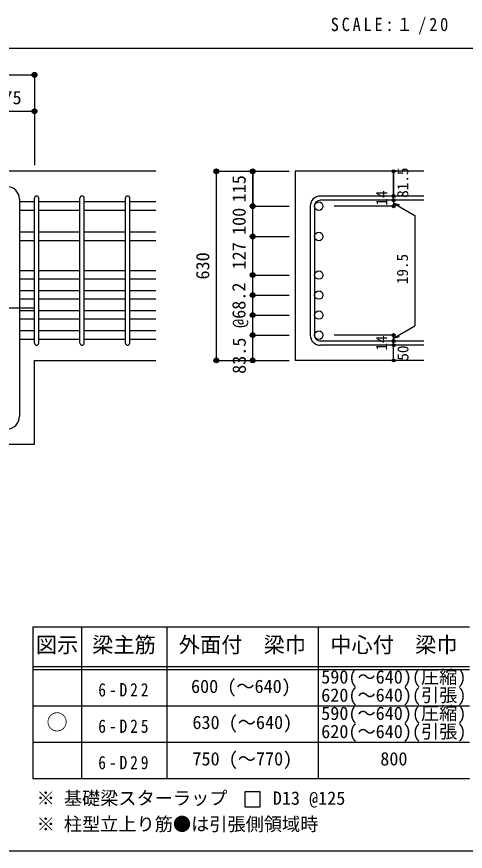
# Model space of a CAD drawing. Units: millimetres at full size, sheet at 1:20. Extents: x -3982 to 3969, y -2797 to 2801.
# Drawn here: x 912 to 2392, y -2797 to -45 of the extents above; entities that cross this region are included whole.
import ezdxf
from ezdxf.enums import TextEntityAlignment as Align

# ---------------------------------------------------------------- set-up
doc = ezdxf.new("R2010")
doc.units = ezdxf.units.MM
doc.header["$LTSCALE"] = 20
doc.header["$PDMODE"] = 32
doc.header["$PDSIZE"] = 10
doc.linetypes.add('CHAIN1', pattern=[8, 5, -1, 1, -1])
for name, color, linetype in [('6-1_躯体線', 2, 'Continuous'), ('6-4_フープ', 7, 'Continuous'), ('6-5_梁主筋', 7, 'Continuous'), ('6-6_S.T.P.', 7, 'Continuous'), ('6-7_文字', 7, 'Continuous'), ('6-D_寸法', 4, 'Continuous'), ('6-E_枠', 7, 'Continuous'), ('F-0_枠', 6, 'Continuous')]:
    doc.layers.add(name, color=color, linetype=linetype)
doc.styles.add('ＭＳ ゴシック', font='')
doc.styles.get('ＭＳ ゴシック').set_extended_font_data('MS Gothic')

msp = doc.modelspace()

# ---------------------------------------------------------------- linework, layer by layer
at = {"layer": '6-1_躯体線'}
for p, q in [((1370.71, -554.67), (70.71, -554.67)), ((2255.71, -554.67), (1830.71, -554.67)), ((1830.71, -554.67), (1830.71, -1178.17)), ((970.71, -1454.67), (970.71, -1178.17)), ((970.71, -1178.17), (1370.71, -1178.17)), ((2255.71, -1178.17), (1830.71, -1178.17))]:
    msp.add_line(p, q, dxfattribs=at)
msp.add_lwpolyline([(832.21, -1854.67), (832.21, -1454.67), (970.71, -1454.67)], dxfattribs=at)
at = {"layer": '6-4_フープ'}
msp.add_line((920.71, -646.67), (920.71, -1362.67), dxfattribs=at)
for centre, start, end in [((878.71, -646.67), 0, 90), ((878.71, -1362.67), 270, 0)]:
    msp.add_arc(centre, 42, start, end, dxfattribs=at)
at = {"layer": '6-5_梁主筋'}
for p, q in [((970.71, -655.6), (920.71, -655.6)), ((1120.71, -655.6), (984.71, -655.6)), ((1270.71, -655.6), (1134.71, -655.6)), ((1370.71, -655.6), (1284.71, -655.6)), ((970.71, -683.6), (920.71, -683.6)), ((1120.71, -683.6), (984.71, -683.6)), ((1270.71, -683.6), (1134.71, -683.6)), ((1370.71, -683.6), (1284.71, -683.6)), ((970.71, -755.67), (920.71, -755.67)), ((1120.71, -755.67), (984.71, -755.67)), ((1270.71, -755.67), (1134.71, -755.67)), ((1370.71, -755.67), (1284.71, -755.67)), ((970.71, -783.67), (920.71, -783.67)), ((1120.71, -783.67), (984.71, -783.67)), ((1270.71, -783.67), (1134.71, -783.67)), ((1370.71, -783.67), (1284.71, -783.67)), ((970.71, -882.67), (920.71, -882.67)), ((1120.71, -882.67), (984.71, -882.67)), ((1270.71, -882.67), (1134.71, -882.67)), ((1370.71, -882.67), (1284.71, -882.67)), ((970.71, -910.67), (920.71, -910.67)), ((1120.71, -910.67), (984.71, -910.67)), ((1270.71, -910.67), (1134.71, -910.67)), ((1370.71, -910.67), (1284.71, -910.67)), ((970.71, -948.67), (920.71, -948.67)), ((1120.71, -948.67), (984.71, -948.67)), ((1270.71, -948.67), (1134.71, -948.67)), ((1370.71, -948.67), (1284.71, -948.67)), ((970.71, -976.67), (920.71, -976.67)), ((1120.71, -976.67), (984.71, -976.67)), ((1270.71, -976.67), (1134.71, -976.67)), ((1370.71, -976.67), (1284.71, -976.67)), ((970.71, -1014.67), (920.71, -1014.67)), ((1120.71, -1014.67), (984.71, -1014.67)), ((1270.71, -1014.67), (1134.71, -1014.67)), ((1370.71, -1014.67), (1284.71, -1014.67)), ((970.71, -1042.67), (920.71, -1042.67)), ((1120.71, -1042.67), (984.71, -1042.67)), ((1270.71, -1042.67), (1134.71, -1042.67)), ((1370.71, -1042.67), (1284.71, -1042.67)), ((970.71, -1080.67), (920.71, -1080.67)), ((1120.71, -1080.67), (984.71, -1080.67)), ((1270.71, -1080.67), (1134.71, -1080.67)), ((1370.71, -1080.67), (1284.71, -1080.67)), ((970.71, -1108.67), (920.71, -1108.67)), ((1120.71, -1108.67), (984.71, -1108.67)), ((1270.71, -1108.67), (1134.71, -1108.67)), ((1370.71, -1108.67), (1284.71, -1108.67))]:
    msp.add_line(p, q, dxfattribs=at)
at = {"layer": '6-5_梁主筋', "color": 3}
for centre in [(1908.71, -669.6), (1908.71, -769.67), (1908.71, -896.67), (1908.71, -962.67), (1908.71, -1028.67), (1908.71, -1094.67)]:
    msp.add_circle(centre, 14, dxfattribs=at)
at = {"layer": '6-6_S.T.P.'}
for p, q in [((970.71, -1121.17), (970.71, -643.1)), ((984.71, -1121.17), (984.71, -643.1)), ((1120.71, -1121.17), (1120.71, -643.1)), ((1134.71, -1121.17), (1134.71, -643.1)), ((1270.71, -1121.17), (1270.71, -643.1)), ((1284.71, -1121.17), (1284.71, -643.1)), ((2255.71, -636.1), (1914.21, -636.1)), ((2255.71, -650.1), (1914.21, -650.1)), ((1880.71, -669.6), (1880.71, -1094.67)), ((1894.71, -669.6), (1894.71, -1094.67)), ((2255.71, -1114.17), (1914.21, -1114.17)), ((2255.71, -1128.17), (1914.21, -1128.17))]:
    msp.add_line(p, q, dxfattribs=at)
for centre, radius, start, end in [((977.71, -643.1), 7, 0, 180), ((977.71, -643.1), 7, 0, 180), ((977.71, -643.1), 7, 0, 180), ((977.71, -643.1), 7, 0, 180), ((1127.71, -643.1), 7, 0, 180), ((1277.71, -643.1), 7, 0, 180), ((1914.21, -669.6), 33.5, 90, 180), ((1914.21, -669.6), 19.5, 90, 180), ((1914.21, -1094.67), 33.5, 180, 270), ((1914.21, -1094.67), 19.5, 180, 270), ((977.71, -1121.17), 7, 180, 0), ((977.71, -1121.17), 7, 180, 0), ((977.71, -1121.17), 7, 180, 0), ((977.71, -1121.17), 7, 180, 0), ((1127.71, -1121.17), 7, 180, 0), ((1277.71, -1121.17), 7, 180, 0)]:
    msp.add_arc(centre, radius, start, end, dxfattribs=at)
at = {"layer": '6-7_文字'}
msp.add_lwpolyline([(1665.3, -2650.46), (1715.3, -2650.46), (1715.3, -2600.46), (1665.3, -2600.46)], close=True, dxfattribs=at)
at = {"layer": '6-D_寸法'}
for p, q in [((70.71, -236.65), (970.71, -236.65)), ((795.71, -356.65), (970.71, -356.65)), ((970.71, -356.65), (970.71, -534.67)), ((970.71, -356.65), (970.71, -534.67)), ((1570.71, -554.67), (1690.71, -554.67)), ((1570.71, -554.67), (1690.71, -554.67)), ((1570.71, -1178.17), (1570.71, -554.67)), ((1690.71, -554.67), (1810.71, -554.67)), ((1690.71, -554.67), (1690.71, -669.6)), ((1690.71, -669.6), (1690.71, -554.67)), ((2155.71, -650.1), (2155.71, -636.1)), ((2155.71, -650.1), (2155.71, -669.6)), ((2155.71, -659.85), (2225.77, -700.3)), ((2155.71, -659.85), (2175.03, -665.03)), ((1690.71, -669.6), (1810.71, -669.6)), ((1690.71, -769.67), (1690.71, -669.6)), ((2155.71, -669.6), (1959.63, -669.6)), ((2225.77, -700.3), (2225.77, -1063.97)), ((1690.71, -896.67), (1690.71, -769.67)), ((1690.71, -769.67), (1810.71, -769.67)), ((1690.71, -896.67), (1810.71, -896.67)), ((1690.71, -896.67), (1810.71, -896.67)), ((1690.71, -896.67), (1810.71, -896.67)), ((1690.71, -1094.67), (1690.71, -896.67)), ((1690.71, -962.67), (1810.71, -962.67)), ((1690.71, -962.67), (1810.71, -962.67)), ((1690.71, -962.67), (1810.71, -962.67)), ((1690.71, -1028.67), (1810.71, -1028.67)), ((1690.71, -1028.67), (1810.71, -1028.67)), ((1690.71, -1028.67), (1810.71, -1028.67)), ((2155.71, -1104.42), (2225.77, -1063.97)), ((1690.71, -1094.67), (1810.71, -1094.67)), ((1690.71, -1094.67), (1810.71, -1094.67)), ((1690.71, -1094.67), (1810.71, -1094.67)), ((2155.71, -1094.67), (1959.63, -1094.67)), ((2155.71, -1114.17), (2155.71, -1094.67)), ((2155.71, -1104.42), (2175.03, -1099.25)), ((2155.71, -1128.17), (2155.71, -1114.17)), ((2155.71, -1178.17), (2155.71, -1128.17)), ((1690.71, -1178.17), (1810.71, -1178.17))]:
    msp.add_line(p, q, dxfattribs=at)
at = {"layer": '6-D_寸法', "linetype": 'CHAIN1'}
msp.add_line((70.71, -1004.67), (970.71, -1004.67), dxfattribs=at)
at = {"layer": '6-D_寸法'}
for points in [[(970.71, -236.65), (970.71, -356.65), (970.71, -534.67)], [(1570.71, -554.67), (1690.71, -554.67), (1810.71, -554.67)], [(2155.71, -636.1), (2155.71, -554.67), (2155.71, -636.1)], [(1570.71, -1178.17), (1690.71, -1178.17), (1690.71, -1094.67)]]:
    msp.add_lwpolyline(points, dxfattribs=at)
for centre, radius in [((970.71, -236.65), 8), ((970.71, -236.65), 7.2), ((970.71, -236.65), 6.4), ((970.71, -236.65), 5.6), ((970.71, -236.65), 4.8), ((970.71, -236.65), 4), ((970.71, -236.65), 3.2), ((970.71, -236.65), 2.4), ((970.71, -236.65), 1.6), ((970.71, -236.65), 0.8), ((970.71, -356.65), 8), ((970.71, -356.65), 7.2), ((970.71, -356.65), 6.4), ((970.71, -356.65), 5.6), ((970.71, -356.65), 4.8), ((970.71, -356.65), 4), ((970.71, -356.65), 3.2), ((970.71, -356.65), 2.4), ((970.71, -356.65), 1.6), ((970.71, -356.65), 0.8), ((1570.71, -554.67), 8), ((1570.71, -554.67), 7.2), ((1570.71, -554.67), 6.4), ((1570.71, -554.67), 5.6), ((1570.71, -554.67), 4.8), ((1690.71, -554.67), 8), ((1690.71, -554.67), 7.2), ((1690.71, -554.67), 6.4), ((1690.71, -554.67), 5.6), ((1690.71, -554.67), 4.8), ((1570.71, -554.67), 4), ((1570.71, -554.67), 3.2), ((1570.71, -554.67), 2.4), ((1570.71, -554.67), 1.6), ((1570.71, -554.67), 0.8), ((1690.71, -554.67), 4), ((1690.71, -554.67), 3.2), ((1690.71, -554.67), 2.4), ((1690.71, -554.67), 1.6), ((1690.71, -554.67), 0.8), ((2155.71, -554.67), 4), ((2155.71, -554.67), 3.6), ((2155.71, -554.67), 3.2), ((2155.71, -554.67), 2.8), ((2155.71, -554.67), 2.4), ((2155.71, -554.67), 2), ((2155.71, -554.67), 1.6), ((2155.71, -554.67), 1.2), ((2155.71, -554.67), 0.8), ((2155.71, -554.67), 0.4), ((2155.71, -636.1), 4), ((2155.71, -636.1), 3.6), ((2155.71, -636.1), 3.2), ((2155.71, -650.1), 4), ((2155.71, -650.1), 3.6), ((2155.71, -650.1), 3.2), ((2155.71, -636.1), 2.8), ((2155.71, -650.1), 2.8), ((2155.71, -636.1), 2.4), ((2155.71, -650.1), 2.4), ((2155.71, -636.1), 2), ((2155.71, -650.1), 2), ((2155.71, -636.1), 1.6), ((2155.71, -650.1), 1.6), ((2155.71, -636.1), 1.2), ((2155.71, -650.1), 1.2), ((2155.71, -636.1), 0.8), ((2155.71, -650.1), 0.8), ((2155.71, -636.1), 0.4), ((2155.71, -650.1), 0.4), ((1690.71, -669.6), 8), ((1690.71, -669.6), 7.2), ((1690.71, -669.6), 6.4), ((1690.71, -669.6), 5.6), ((1690.71, -669.6), 4.8), ((1690.71, -669.6), 4), ((1690.71, -669.6), 3.2), ((1690.71, -669.6), 2.4), ((1690.71, -669.6), 1.6), ((1690.71, -669.6), 0.8), ((2155.71, -669.6), 4), ((2155.71, -669.6), 3.6), ((2155.71, -669.6), 3.2), ((2155.71, -669.6), 2.8), ((2155.71, -669.6), 2.4), ((2155.71, -669.6), 2), ((2155.71, -669.6), 1.6), ((2155.71, -669.6), 1.2), ((2155.71, -669.6), 0.8), ((2155.71, -669.6), 0.4), ((1690.71, -769.67), 8), ((1690.71, -769.67), 7.2), ((1690.71, -769.67), 6.4), ((1690.71, -769.67), 5.6), ((1690.71, -769.67), 4.8), ((1690.71, -769.67), 4), ((1690.71, -769.67), 3.2), ((1690.71, -769.67), 2.4), ((1690.71, -769.67), 1.6), ((1690.71, -769.67), 0.8), ((1690.71, -896.67), 8), ((1690.71, -896.67), 7.2), ((1690.71, -896.67), 6.4), ((1690.71, -896.67), 5.6), ((1690.71, -896.67), 4.8), ((1690.71, -896.67), 4), ((1690.71, -896.67), 3.2), ((1690.71, -896.67), 2.4), ((1690.71, -896.67), 1.6), ((1690.71, -896.67), 0.8), ((1690.71, -962.67), 8), ((1690.71, -962.67), 7.2), ((1690.71, -962.67), 6.4), ((1690.71, -962.67), 5.6), ((1690.71, -962.67), 4.8), ((1690.71, -962.67), 4), ((1690.71, -962.67), 3.2), ((1690.71, -962.67), 2.4), ((1690.71, -962.67), 1.6), ((1690.71, -962.67), 0.8), ((1690.71, -1028.67), 8), ((1690.71, -1028.67), 7.2), ((1690.71, -1028.67), 6.4), ((1690.71, -1028.67), 5.6), ((1690.71, -1028.67), 4.8), ((1690.71, -1028.67), 4), ((1690.71, -1028.67), 3.2), ((1690.71, -1028.67), 2.4), ((1690.71, -1028.67), 1.6), ((1690.71, -1028.67), 0.8), ((1690.71, -1094.67), 8), ((1690.71, -1094.67), 7.2), ((1690.71, -1094.67), 6.4), ((1690.71, -1094.67), 5.6), ((1690.71, -1094.67), 4.8), ((1690.71, -1094.67), 4), ((1690.71, -1094.67), 3.2), ((1690.71, -1094.67), 2.4), ((1690.71, -1094.67), 1.6), ((1690.71, -1094.67), 0.8), ((2155.71, -1094.67), 4), ((2155.71, -1094.67), 3.6), ((2155.71, -1094.67), 3.2), ((2155.71, -1094.67), 2.8), ((2155.71, -1094.67), 2.4), ((2155.71, -1094.67), 2), ((2155.71, -1094.67), 1.6), ((2155.71, -1094.67), 1.2), ((2155.71, -1094.67), 0.8), ((2155.71, -1094.67), 0.4), ((2155.71, -1114.17), 4), ((2155.71, -1128.17), 4), ((2155.71, -1114.17), 3.6), ((2155.71, -1128.17), 3.6), ((2155.71, -1114.17), 3.2), ((2155.71, -1128.17), 3.2), ((2155.71, -1114.17), 2.8), ((2155.71, -1128.17), 2.8), ((2155.71, -1114.17), 2.4), ((2155.71, -1128.17), 2.4), ((2155.71, -1114.17), 2), ((2155.71, -1128.17), 2), ((2155.71, -1114.17), 1.6), ((2155.71, -1128.17), 1.6), ((2155.71, -1114.17), 1.2), ((2155.71, -1128.17), 1.2), ((2155.71, -1114.17), 0.8), ((2155.71, -1128.17), 0.8), ((2155.71, -1114.17), 0.4), ((2155.71, -1128.17), 0.4), ((1570.71, -1178.17), 8), ((1570.71, -1178.17), 7.2), ((1570.71, -1178.17), 6.4), ((1570.71, -1178.17), 5.6), ((1570.71, -1178.17), 4.8), ((1570.71, -1178.17), 4), ((1570.71, -1178.17), 3.2), ((1570.71, -1178.17), 2.4), ((1570.71, -1178.17), 1.6), ((1570.71, -1178.17), 0.8), ((1690.71, -1178.17), 8), ((1690.71, -1178.17), 7.2), ((1690.71, -1178.17), 6.4), ((1690.71, -1178.17), 5.6), ((1690.71, -1178.17), 4.8), ((1690.71, -1178.17), 4), ((1690.71, -1178.17), 3.2), ((1690.71, -1178.17), 2.4), ((1690.71, -1178.17), 1.6), ((1690.71, -1178.17), 0.8), ((2155.71, -1178.17), 4), ((2155.71, -1178.17), 3.6), ((2155.71, -1178.17), 3.2), ((2155.71, -1178.17), 2.8), ((2155.71, -1178.17), 2.4), ((2155.71, -1178.17), 2), ((2155.71, -1178.17), 1.6), ((2155.71, -1178.17), 1.2), ((2155.71, -1178.17), 0.8), ((2155.71, -1178.17), 0.4)]:
    msp.add_circle(centre, radius, dxfattribs=at)
at = {"layer": '6-D_寸法', "color": 7}
for p in [(970.71, -236.65), (970.71, -356.65), (1570.71, -554.67), (1690.71, -554.67), (2155.71, -554.67), (2155.71, -636.1), (2155.71, -650.1), (1690.71, -669.6), (2155.71, -669.6), (1690.71, -769.67), (1690.71, -896.67), (1690.71, -962.67), (1690.71, -1028.67), (1690.71, -1094.67), (2155.71, -1094.67), (2155.71, -1094.67), (2155.71, -1114.17), (2155.71, -1128.17), (1570.71, -1178.17), (1690.71, -1178.17), (2155.71, -1178.17)]:
    msp.add_point(p, dxfattribs=at)
at = {"layer": '6-E_枠', "color": 3}
for p, q in [((965.14, -2056.95), (965.14, -2556.95)), ((965.14, -2056.95), (2406.83, -2056.95)), ((965.14, -2556.95), (2406.83, -2556.95))]:
    msp.add_line(p, q, dxfattribs=at)
at = {"layer": '6-E_枠'}
for p, q in [((1125.14, -2056.95), (1125.14, -2556.95)), ((1406.83, -2056.95), (1406.83, -2556.95)), ((1906.83, -2056.95), (1906.83, -2556.95)), ((965.14, -2186.95), (2406.83, -2186.95)), ((965.14, -2196.95), (2406.83, -2196.95)), ((965.14, -2316.95), (2406.83, -2316.95)), ((965.14, -2436.95), (2406.83, -2436.95))]:
    msp.add_line(p, q, dxfattribs=at)
at = {"layer": 'F-0_枠', "color": 2}
msp.add_line((-3981.92, -148.03), (2482.4, -148.03), dxfattribs=at)
at = {"layer": 'F-0_枠'}
msp.add_line((3969.4, -2796.83), (-3981.92, -2796.83), dxfattribs=at)

# ---------------------------------------------------------------- texts
at = {"layer": '6-7_文字', "color": 2, "style": 'ＭＳ ゴシック'}
for s, p in [('図示', (975.14, -2156.95)), ('梁主筋', (1160.98, -2156.95)), ('外面付\u3000梁巾', (1446.83, -2156.95)), ('中心付\u3000梁巾', (1946.83, -2156.95)), ('○', (1010.14, -2411.95))]:
    msp.add_text(s, height=51.32, dxfattribs=at).set_placement(p, align=Align.BOTTOM_LEFT)
at = {"layer": '6-7_文字', "style": 'ＭＳ ゴシック'}
for s, p in [('600 (～640)', (1487.14, -2287.95)), ('620(～640)(引張)', (1916.83, -2316.95)), ('630 (～640)', (1491.83, -2406.95)), ('620(～640)(引張)', (1916.83, -2436.95)), ('750 (～770)', (1491.83, -2526.95)), ('800', (2111.83, -2526.95)), ('※ 基礎梁スターラップ     D13 @125', (977.51, -2656.67)), ('※ 柱型立上り筋●は引張側領域時', (977.51, -2742.34))]:
    msp.add_text(s, height=43.99, dxfattribs=at).set_placement(p, align=Align.BOTTOM_LEFT)
at = {"layer": '6-7_文字', "color": 2, "insert": (1948.17, -103.03), "char_height": 43.99, "attachment_point": 7, "style": 'ＭＳ ゴシック'}
msp.add_mtext('\\T1.34;\\W0.9;SCALE:１/20', dxfattribs=at)
at = {"layer": '6-7_文字', "char_height": 43.99, "attachment_point": 7, "style": 'ＭＳ ゴシック'}
for s, insert in [('\\T1.38;\\W0.85;6-D22', (1180.98, -2286.95)), ('\\T1.38;\\W0.85;6-D25', (1180.98, -2406.95)), ('\\T1.38;\\W0.85;6-D29', (1180.98, -2526.95))]:
    msp.add_mtext(s, dxfattribs=dict(at, insert=insert))
at = {"layer": '6-D_寸法', "style": 'ＭＳ ゴシック'}
msp.add_text('175', height=43.99, dxfattribs=at).set_placement((838.21, -346.65), align=Align.BOTTOM_LEFT)
for s, height, p in [('81.5', 36.66, (2215.3, -642.02)), ('115', 43.99, (1680.71, -657.14)), ('14', 36.66, (2145.71, -668.03)), ('100', 43.99, (1680.71, -764.64)), ('127', 43.99, (1680.71, -878.17)), ('630', 43.99, (1560.71, -911.42)), ('19.5', 36.66, (2214.06, -926.71)), ('@68.2', 43.99, (1680.14, -1071.04)), ('14', 36.66, (2145.05, -1145.84)), ('83.5', 43.99, (1681.12, -1222.6)), ('50', 36.66, (2215.79, -1178.97))]:
    msp.add_text(s, height=height, rotation=90, dxfattribs=at).set_placement(p, align=Align.BOTTOM_LEFT)
at = {"layer": '6-D_寸法', "color": 7, "style": 'ＭＳ ゴシック'}
for p in [(1916.83, -2256.95), (1916.83, -2376.95)]:
    msp.add_text('590(～640)(圧縮)', height=43.99, dxfattribs=at).set_placement(p, align=Align.BOTTOM_LEFT)

doc.saveas('drawing.dxf')
